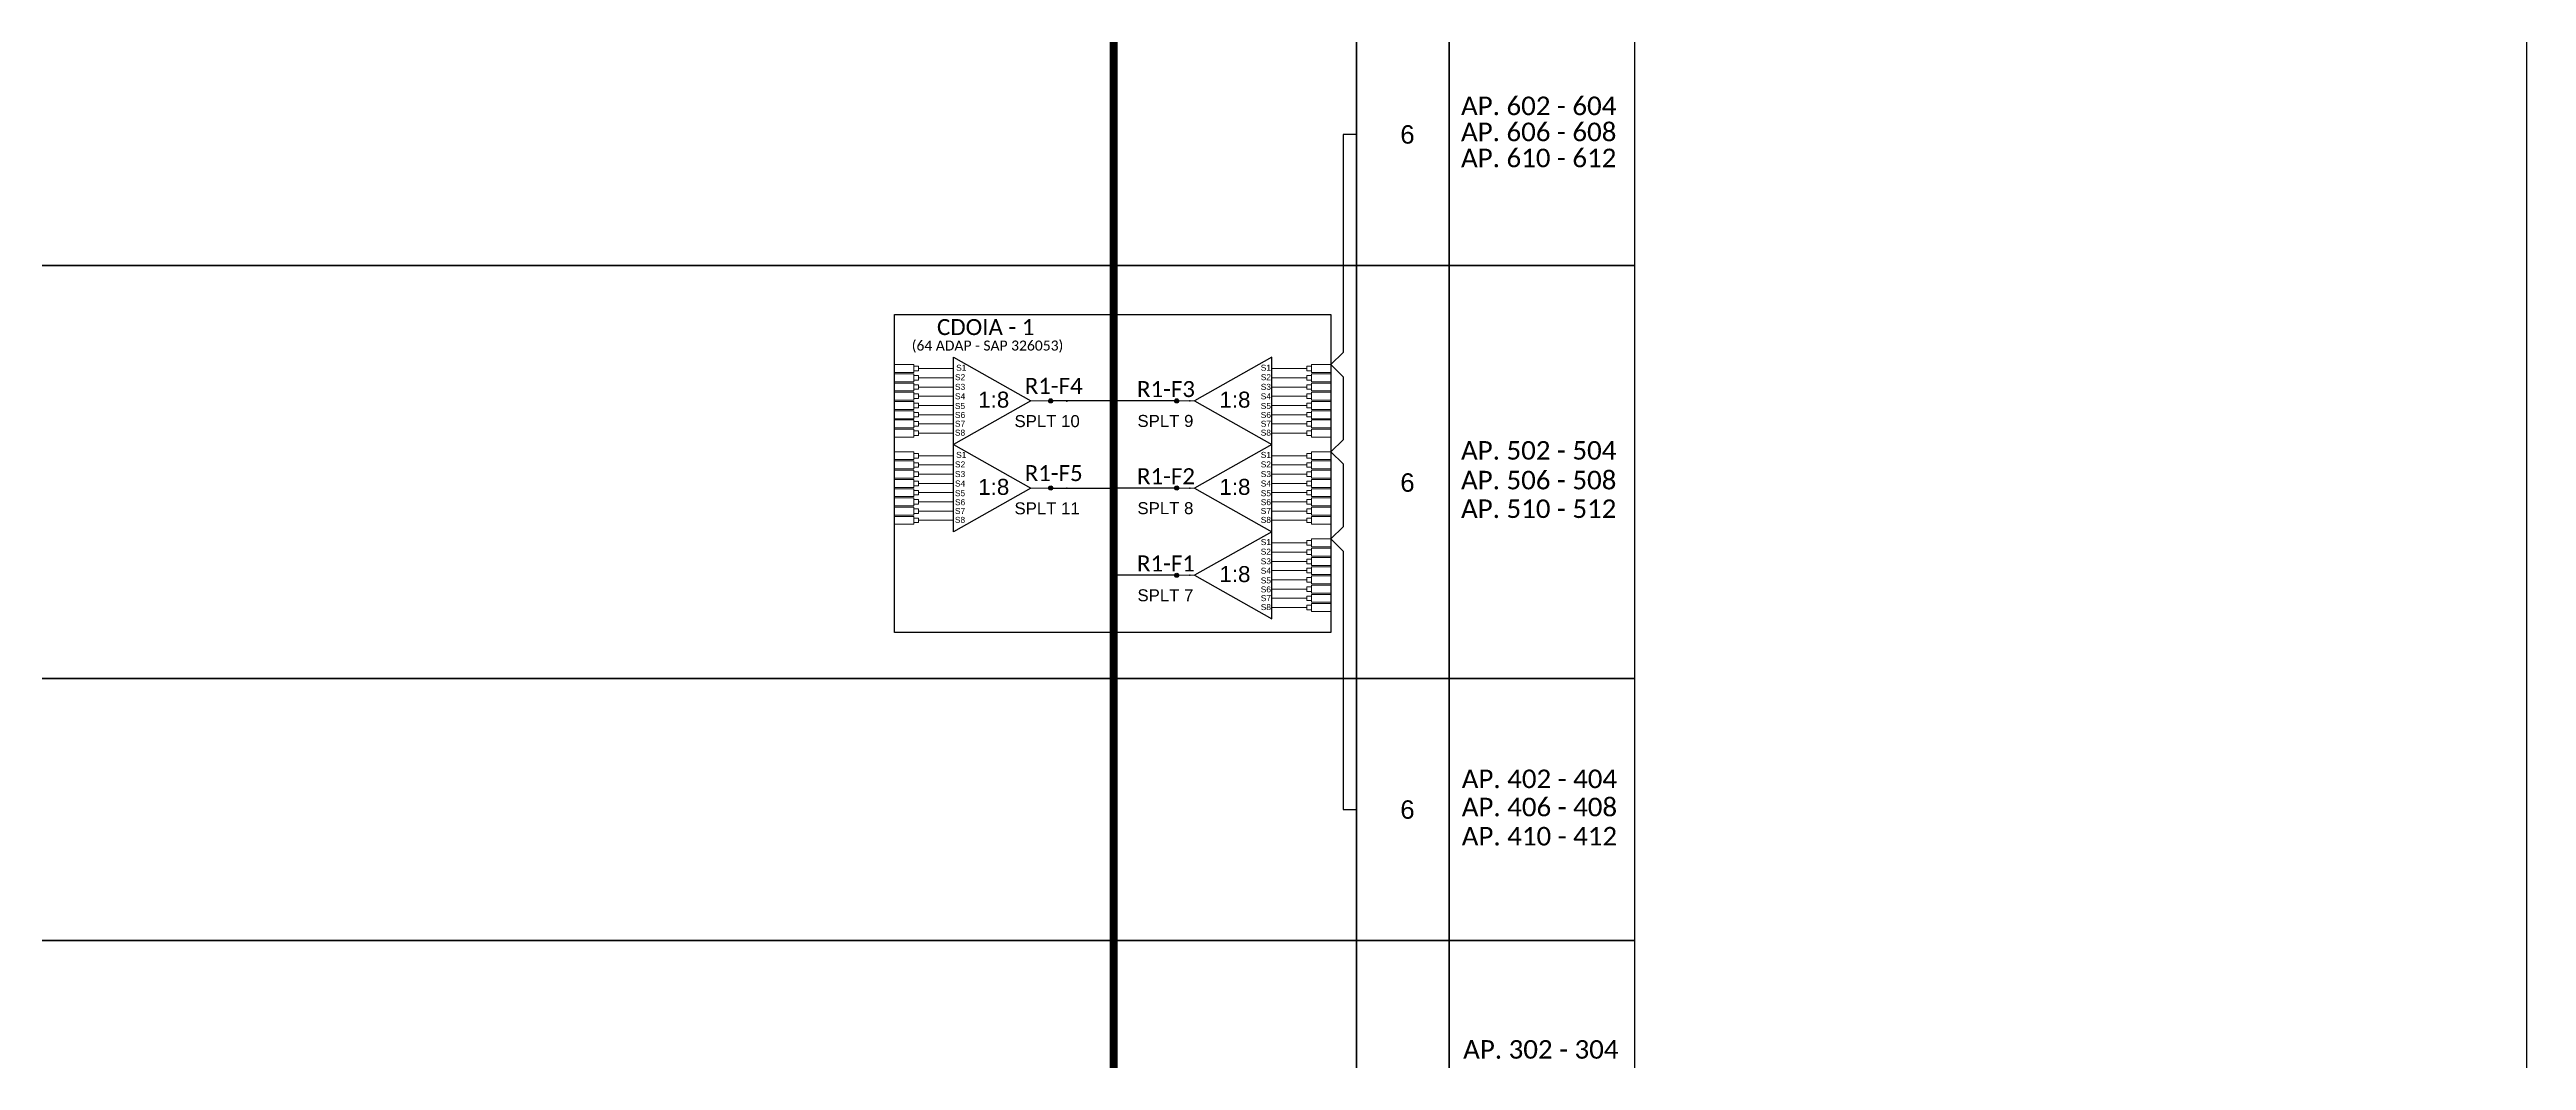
# Model space of a CAD drawing. Header units: inches. Extents: x -276 to 2427, y -126 to 468.
# Drawn here: x 1238 to 1516.4, y 54 to 167.7 of the extents above; entities that cross this region are included whole.
import ezdxf
from ezdxf.enums import TextEntityAlignment as Align

# ---------------------------------------------------------------- set-up
doc = ezdxf.new("R2010")
doc.units = ezdxf.units.IN
doc.header["$MEASUREMENT"] = 0
doc.styles.add('ARIAL', font='arial.ttf')
doc.styles.add('WMF-Calibri0', font='calibri.ttf')

msp = doc.modelspace()

# ---------------------------------------------------------------- hatches: boundary and pattern name
h = msp.add_hatch(color=0)
h.dxf.hatch_style = 1
edge = h.paths.add_edge_path()
edge.add_arc((1350.52, 128.17), 0.231, 0, 360)
h = msp.add_hatch(color=0)
h.dxf.hatch_style = 1
edge = h.paths.add_edge_path()
edge.add_arc((1364.69, 128.17), 0.231, 0, 360)
h = msp.add_hatch(color=0)
h.dxf.hatch_style = 1
edge = h.paths.add_edge_path()
edge.add_arc((1350.52, 118.37), 0.231, 0, 360)
h = msp.add_hatch(color=0)
h.dxf.hatch_style = 1
edge = h.paths.add_edge_path()
edge.add_arc((1364.69, 118.37), 0.231, 0, 360)
h = msp.add_hatch(color=0)
h.dxf.hatch_style = 1
edge = h.paths.add_edge_path()
edge.add_arc((1364.69, 108.56), 0.231, 0, 360)

# ---------------------------------------------------------------- linework, layer by layer
at = {"color": 7}
msp.add_lwpolyline([(675.4, 468.03), (1516.4, 468.03), (1516.4, -125.97), (675.4, -125.97)], close=True, dxfattribs=at)
at = {"color": 0, "const_width": 0.9}
msp.add_lwpolyline([(1357.61, 34.35), (1357.61, 351.24), (1346.34, 351.24)], dxfattribs=at)
for points in [[(1131.21, 172.88), (1384.89, 172.88), (1384.89, 143.41), (1131.21, 143.41)], [(1384.89, 172.88), (1395.3, 172.88), (1395.3, 143.41), (1384.89, 143.41)], [(1395.3, 172.88), (1416.13, 172.88), (1416.13, 143.41), (1395.3, 143.41)], [(1131.21, 143.41), (1384.89, 143.41), (1384.89, 96.95), (1131.21, 96.95)], [(1384.89, 143.41), (1395.3, 143.41), (1395.3, 96.95), (1384.89, 96.95)], [(1395.3, 143.41), (1416.13, 143.41), (1416.13, 96.95), (1395.3, 96.95)], [(1131.21, 96.95), (1384.89, 96.95), (1384.89, 67.48), (1131.21, 67.48)], [(1384.89, 96.95), (1395.3, 96.95), (1395.3, 67.48), (1384.89, 67.48)], [(1395.3, 96.95), (1416.13, 96.95), (1416.13, 67.48), (1395.3, 67.48)], [(1131.21, 67.48), (1384.89, 67.48), (1384.89, 38.01), (1131.21, 38.01)], [(1384.89, 67.48), (1395.3, 67.48), (1395.3, 38.01), (1384.89, 38.01)], [(1395.3, 67.48), (1416.13, 67.48), (1416.13, 38.01), (1395.3, 38.01)]]:
    msp.add_lwpolyline(points, close=True)
at = {"color": 3}
msp.add_lwpolyline([(1384.89, 158.14), (1383.4, 158.14), (1383.4, 133.61), (1382, 132.25), (1383.4, 130.89), (1383.41, 123.8), (1382, 122.44), (1383.41, 121.09), (1383.41, 113.99), (1382, 112.64), (1383.41, 111.28), (1383.41, 104.19), (1383.41, 104.19), (1383.41, 104.19), (1383.4, 82.21), (1384.89, 82.21)], dxfattribs=at)
at = {"color": 0}
msp.add_lwpolyline([(1332.96, 137.87), (1382, 137.87), (1382, 102.12), (1332.96, 102.12)], close=True, dxfattribs=at)
at = {"color": 0, "lineweight": 0}
for points in [[(1335.13, 132.25), (1332.96, 132.25)], [(1335.13, 131.36), (1332.96, 131.36)], [(1335.13, 131.21), (1332.96, 131.21)], [(1335.13, 132.25), (1335.13, 131.36)], [(1335.13, 131.21), (1335.13, 130.33)], [(1335.65, 131.81), (1339.59, 131.81)], [(1379.31, 131.81), (1375.37, 131.81)], [(1379.83, 132.25), (1379.83, 131.36)], [(1379.83, 132.25), (1382, 132.25)], [(1379.83, 131.36), (1382, 131.36)], [(1379.83, 131.21), (1379.83, 130.33)], [(1379.83, 131.21), (1382, 131.21)], [(1335.13, 130.33), (1332.96, 130.33)], [(1335.13, 130.18), (1332.96, 130.18)], [(1335.13, 129.29), (1332.96, 129.29)], [(1335.13, 129.14), (1332.96, 129.14)], [(1335.13, 128.25), (1332.96, 128.25)], [(1335.13, 128.1), (1332.96, 128.1)], [(1335.13, 130.18), (1335.13, 129.29)], [(1335.13, 129.14), (1335.13, 128.25)], [(1335.13, 128.1), (1335.13, 127.21)], [(1339.59, 130.77), (1335.65, 130.77)], [(1339.59, 129.73), (1335.65, 129.73)], [(1339.59, 128.69), (1335.65, 128.69)], [(1348.29, 128.17), (1350.29, 128.17)], [(1366.67, 128.17), (1364.66, 128.17)], [(1375.37, 130.77), (1379.31, 130.77)], [(1375.37, 129.73), (1379.31, 129.73)], [(1375.37, 128.69), (1379.31, 128.69)], [(1379.83, 130.33), (1382, 130.33)], [(1379.83, 130.18), (1379.83, 129.29)], [(1379.83, 130.18), (1382, 130.18)], [(1379.83, 129.29), (1382, 129.29)], [(1379.83, 129.14), (1379.83, 128.25)], [(1379.83, 129.14), (1382, 129.14)], [(1379.83, 128.25), (1382, 128.25)], [(1379.83, 128.1), (1379.83, 127.21)], [(1379.83, 128.1), (1382, 128.1)], [(1335.13, 127.21), (1332.96, 127.21)], [(1335.13, 127.06), (1332.96, 127.06)], [(1335.13, 126.17), (1332.96, 126.17)], [(1335.13, 126.03), (1332.96, 126.03)], [(1335.13, 127.06), (1335.13, 126.17)], [(1335.13, 126.03), (1335.13, 125.14)], [(1339.59, 127.66), (1335.65, 127.66)], [(1339.59, 126.62), (1335.65, 126.62)], [(1339.59, 125.58), (1335.65, 125.58)], [(1375.37, 127.66), (1379.31, 127.66)], [(1375.37, 126.62), (1379.31, 126.62)], [(1375.37, 125.58), (1379.31, 125.58)], [(1379.83, 127.21), (1382, 127.21)], [(1379.83, 127.06), (1379.83, 126.17)], [(1379.83, 127.06), (1382, 127.06)], [(1379.83, 126.17), (1382, 126.17)], [(1379.83, 126.03), (1379.83, 125.14)], [(1379.83, 126.03), (1382, 126.03)], [(1335.13, 125.14), (1332.96, 125.14)], [(1335.13, 124.99), (1332.96, 124.99)], [(1335.13, 124.1), (1332.96, 124.1)], [(1335.13, 124.99), (1335.13, 124.1)], [(1339.59, 124.54), (1335.65, 124.54)], [(1375.37, 124.54), (1379.31, 124.54)], [(1379.83, 125.14), (1382, 125.14)], [(1379.83, 124.99), (1379.83, 124.1)], [(1379.83, 124.99), (1382, 124.99)], [(1379.83, 124.1), (1382, 124.1)], [(1335.13, 122.44), (1332.96, 122.44)], [(1335.13, 121.56), (1332.96, 121.56)], [(1335.13, 121.41), (1332.96, 121.41)], [(1335.13, 120.52), (1332.96, 120.52)], [(1335.13, 120.37), (1332.96, 120.37)], [(1335.13, 122.44), (1335.13, 121.56)], [(1335.13, 121.41), (1335.13, 120.52)], [(1335.13, 120.37), (1335.13, 119.48)], [(1335.65, 122), (1339.59, 122)], [(1339.59, 120.96), (1335.65, 120.96)], [(1339.59, 119.92), (1335.65, 119.92)], [(1379.31, 122), (1375.37, 122)], [(1375.37, 120.96), (1379.31, 120.96)], [(1375.37, 119.92), (1379.31, 119.92)], [(1379.83, 122.44), (1379.83, 121.56)], [(1379.83, 122.44), (1382, 122.44)], [(1379.83, 121.56), (1382, 121.56)], [(1379.83, 121.41), (1379.83, 120.52)], [(1379.83, 121.41), (1382, 121.41)], [(1379.83, 120.52), (1382, 120.52)], [(1379.83, 120.37), (1379.83, 119.48)], [(1379.83, 120.37), (1382, 120.37)], [(1335.13, 119.48), (1332.96, 119.48)], [(1335.13, 119.33), (1332.96, 119.33)], [(1335.13, 118.44), (1332.96, 118.44)], [(1335.13, 118.29), (1332.96, 118.29)], [(1335.13, 117.41), (1332.96, 117.41)], [(1335.13, 117.26), (1332.96, 117.26)], [(1335.13, 119.33), (1335.13, 118.44)], [(1335.13, 118.29), (1335.13, 117.41)], [(1335.13, 117.26), (1335.13, 116.37)], [(1339.59, 118.89), (1335.65, 118.89)], [(1339.59, 117.85), (1335.65, 117.85)], [(1348.29, 118.37), (1350.29, 118.37)], [(1366.67, 118.37), (1364.66, 118.37)], [(1375.37, 118.89), (1379.31, 118.89)], [(1375.37, 117.85), (1379.31, 117.85)], [(1379.83, 119.48), (1382, 119.48)], [(1379.83, 119.33), (1379.83, 118.44)], [(1379.83, 119.33), (1382, 119.33)], [(1379.83, 118.44), (1382, 118.44)], [(1379.83, 118.29), (1379.83, 117.41)], [(1379.83, 118.29), (1382, 118.29)], [(1379.83, 117.41), (1382, 117.41)], [(1379.83, 117.26), (1379.83, 116.37)], [(1379.83, 117.26), (1382, 117.26)], [(1335.13, 116.37), (1332.96, 116.37)], [(1335.13, 116.22), (1332.96, 116.22)], [(1335.13, 115.33), (1332.96, 115.33)], [(1335.13, 115.18), (1332.96, 115.18)], [(1335.13, 114.29), (1332.96, 114.29)], [(1335.13, 116.22), (1335.13, 115.33)], [(1335.13, 115.18), (1335.13, 114.29)], [(1339.59, 116.81), (1335.65, 116.81)], [(1339.59, 115.77), (1335.65, 115.77)], [(1339.59, 114.74), (1335.65, 114.74)], [(1375.37, 116.81), (1379.31, 116.81)], [(1375.37, 115.77), (1379.31, 115.77)], [(1375.37, 114.74), (1379.31, 114.74)], [(1379.83, 116.37), (1382, 116.37)], [(1379.83, 116.22), (1379.83, 115.33)], [(1379.83, 116.22), (1382, 116.22)], [(1379.83, 115.33), (1382, 115.33)], [(1379.83, 115.18), (1379.83, 114.29)], [(1379.83, 115.18), (1382, 115.18)], [(1379.83, 114.29), (1382, 114.29)], [(1379.31, 112.19), (1375.37, 112.19)], [(1379.83, 112.64), (1379.83, 111.75)], [(1379.83, 112.64), (1382, 112.64)], [(1379.83, 111.75), (1382, 111.75)], [(1379.83, 111.6), (1379.83, 110.71)], [(1379.83, 111.6), (1382, 111.6)], [(1375.37, 111.16), (1379.31, 111.16)], [(1375.37, 110.12), (1379.31, 110.12)], [(1375.37, 109.08), (1379.31, 109.08)], [(1379.83, 110.71), (1382, 110.71)], [(1379.83, 110.56), (1379.83, 109.67)], [(1379.83, 110.56), (1382, 110.56)], [(1379.83, 109.67), (1382, 109.67)], [(1379.83, 109.52), (1379.83, 108.64)], [(1379.83, 109.52), (1382, 109.52)], [(1379.83, 108.64), (1382, 108.64)], [(1366.67, 108.56), (1364.66, 108.56)], [(1375.37, 108.04), (1379.31, 108.04)], [(1375.37, 107), (1379.31, 107)], [(1375.37, 105.97), (1379.31, 105.97)], [(1379.83, 108.49), (1379.83, 107.6)], [(1379.83, 108.49), (1382, 108.49)], [(1379.83, 107.6), (1382, 107.6)], [(1379.83, 107.45), (1379.83, 106.56)], [(1379.83, 107.45), (1382, 107.45)], [(1379.83, 106.56), (1382, 106.56)], [(1379.83, 106.41), (1379.83, 105.52)], [(1379.83, 106.41), (1382, 106.41)], [(1375.37, 104.93), (1379.31, 104.93)], [(1379.83, 105.52), (1382, 105.52)], [(1379.83, 105.37), (1379.83, 104.49)], [(1379.83, 105.37), (1382, 105.37)], [(1379.83, 104.49), (1382, 104.49)]]:
    msp.add_lwpolyline(points, dxfattribs=at)
for points in [[(1335.65, 132.06), (1335.13, 132.06), (1335.13, 131.55), (1335.65, 131.55)], [(1335.65, 131.03), (1335.13, 131.03), (1335.13, 130.51), (1335.65, 130.51)], [(1379.31, 132.06), (1379.83, 132.06), (1379.83, 131.55), (1379.31, 131.55)], [(1379.31, 131.03), (1379.83, 131.03), (1379.83, 130.51), (1379.31, 130.51)], [(1335.65, 129.99), (1335.13, 129.99), (1335.13, 129.47), (1335.65, 129.47)], [(1335.65, 128.95), (1335.13, 128.95), (1335.13, 128.44), (1335.65, 128.44)], [(1379.31, 129.99), (1379.83, 129.99), (1379.83, 129.47), (1379.31, 129.47)], [(1379.31, 128.95), (1379.83, 128.95), (1379.83, 128.44), (1379.31, 128.44)], [(1335.65, 127.91), (1335.13, 127.91), (1335.13, 127.4), (1335.65, 127.4)], [(1335.65, 126.88), (1335.13, 126.88), (1335.13, 126.36), (1335.65, 126.36)], [(1335.65, 125.84), (1335.13, 125.84), (1335.13, 125.32), (1335.65, 125.32)], [(1379.31, 127.91), (1379.83, 127.91), (1379.83, 127.4), (1379.31, 127.4)], [(1379.31, 126.88), (1379.83, 126.88), (1379.83, 126.36), (1379.31, 126.36)], [(1379.31, 125.84), (1379.83, 125.84), (1379.83, 125.32), (1379.31, 125.32)], [(1335.65, 124.8), (1335.13, 124.8), (1335.13, 124.29), (1335.65, 124.29)], [(1379.31, 124.8), (1379.83, 124.8), (1379.83, 124.29), (1379.31, 124.29)], [(1335.65, 122.26), (1335.13, 122.26), (1335.13, 121.74), (1335.65, 121.74)], [(1335.65, 121.22), (1335.13, 121.22), (1335.13, 120.7), (1335.65, 120.7)], [(1335.65, 120.18), (1335.13, 120.18), (1335.13, 119.67), (1335.65, 119.67)], [(1379.31, 122.26), (1379.83, 122.26), (1379.83, 121.74), (1379.31, 121.74)], [(1379.31, 121.22), (1379.83, 121.22), (1379.83, 120.7), (1379.31, 120.7)], [(1379.31, 120.18), (1379.83, 120.18), (1379.83, 119.67), (1379.31, 119.67)], [(1335.65, 119.14), (1335.13, 119.14), (1335.13, 118.63), (1335.65, 118.63)], [(1335.65, 118.11), (1335.13, 118.11), (1335.13, 117.59), (1335.65, 117.59)], [(1335.65, 117.07), (1335.13, 117.07), (1335.13, 116.55), (1335.65, 116.55)], [(1379.31, 119.14), (1379.83, 119.14), (1379.83, 118.63), (1379.31, 118.63)], [(1379.31, 118.11), (1379.83, 118.11), (1379.83, 117.59), (1379.31, 117.59)], [(1379.31, 117.07), (1379.83, 117.07), (1379.83, 116.55), (1379.31, 116.55)], [(1335.65, 116.03), (1335.13, 116.03), (1335.13, 115.52), (1335.65, 115.52)], [(1335.65, 114.99), (1335.13, 114.99), (1335.13, 114.48), (1335.65, 114.48)], [(1379.31, 116.03), (1379.83, 116.03), (1379.83, 115.52), (1379.31, 115.52)], [(1379.31, 114.99), (1379.83, 114.99), (1379.83, 114.48), (1379.31, 114.48)], [(1379.31, 112.45), (1379.83, 112.45), (1379.83, 111.94), (1379.31, 111.94)], [(1379.31, 111.41), (1379.83, 111.41), (1379.83, 110.9), (1379.31, 110.9)], [(1379.31, 110.38), (1379.83, 110.38), (1379.83, 109.86), (1379.31, 109.86)], [(1379.31, 109.34), (1379.83, 109.34), (1379.83, 108.82), (1379.31, 108.82)], [(1379.31, 108.3), (1379.83, 108.3), (1379.83, 107.78), (1379.31, 107.78)], [(1379.31, 107.26), (1379.83, 107.26), (1379.83, 106.75), (1379.31, 106.75)], [(1379.31, 106.22), (1379.83, 106.22), (1379.83, 105.71), (1379.31, 105.71)], [(1379.31, 105.19), (1379.83, 105.19), (1379.83, 104.67), (1379.31, 104.67)]]:
    msp.add_lwpolyline(points, close=True, dxfattribs=at)
at = {"color": 0}
for points in [[(1339.59, 133.08), (1348.29, 128.17), (1339.59, 123.27), (1339.59, 133.08)], [(1375.37, 133.08), (1366.67, 128.17), (1375.37, 123.27), (1375.37, 133.08)], [(1364.66, 128.17), (1350.75, 128.17)], [(1339.59, 123.27), (1348.29, 118.37), (1339.59, 113.46), (1339.59, 123.27)], [(1375.37, 123.27), (1366.67, 118.37), (1375.37, 113.46), (1375.37, 123.27)], [(1364.66, 118.37), (1357.61, 118.37)], [(1375.37, 113.46), (1366.67, 108.56), (1375.37, 103.66), (1375.37, 113.46)], [(1364.66, 108.56), (1357.61, 108.56)]]:
    msp.add_lwpolyline(points, dxfattribs=at)
at = {"color": 0, "linetype": 'Continuous', "ltscale": 4}
msp.add_lwpolyline([(1350.52, 118.37), (1357.58, 118.37)], dxfattribs=at)
at = {"color": 0}
for centre in [(1350.52, 128.17), (1364.69, 128.17), (1350.52, 118.37), (1364.69, 118.37), (1364.69, 108.56)]:
    msp.add_circle(centre, 0.231, dxfattribs=at)
for p in [(1352.33, 128.15), (1366.15, 128.17), (1352.33, 118.35), (1366.15, 118.37), (1366.15, 108.56)]:
    msp.add_point(p, dxfattribs=at)

# ---------------------------------------------------------------- texts
at = {"style": 'WMF-Calibri0'}
for s, p in [('AP. 602 - 604', (1396.64, 160.31)), ('AP. 606 - 608', (1396.64, 157.38)), ('AP. 610 - 612', (1396.64, 154.45)), ('AP. 502 - 504', (1396.64, 121.56)), ('AP. 506 - 508', (1396.64, 118.22)), ('AP. 510 - 512', (1396.64, 115)), ('AP. 402 - 404', (1396.72, 84.62)), ('AP. 406 - 408', (1396.72, 81.45)), ('AP. 410 - 412', (1396.72, 78.17)), ('AP. 302 - 304', (1396.88, 54.19))]:
    msp.add_text(s, height=2.0853, dxfattribs=at).set_placement(p)
at = {"color": 0}
for s, height, style, p in [('CDOIA - 1', 1.8, 'WMF-Calibri0', (1337.74, 135.57)), ('S2', 0.675, 'ARIAL', (1339.76, 130.5)), ('S1', 0.675, 'ARIAL', (1339.89, 131.56)), ('S1', 0.675, 'ARIAL', (1374.13, 131.56)), ('S2', 0.675, 'ARIAL', (1374.13, 130.5)), ('S3', 0.675, 'ARIAL', (1339.76, 129.41)), ('S4', 0.675, 'ARIAL', (1339.76, 128.35)), ('1:8', 1.8, 'ARIAL', (1342.37, 127.41)), ('R1-F4', 1.8, 'WMF-Calibri0', (1347.6, 128.96)), ('R1-F3', 1.8, 'WMF-Calibri0', (1360.22, 128.6)), ('1:8', 1.8, 'ARIAL', (1369.48, 127.41)), ('S3', 0.675, 'ARIAL', (1374.13, 129.41)), ('S4', 0.675, 'ARIAL', (1374.13, 128.35)), ('S5', 0.675, 'ARIAL', (1339.75, 127.26)), ('S6', 0.675, 'ARIAL', (1339.76, 126.25)), ('S7', 0.675, 'ARIAL', (1339.76, 125.26)), ('SPLT 10', 1.35, 'ARIAL', (1346.45, 125.22)), ('SPLT 9', 1.35, 'ARIAL', (1360.27, 125.24)), ('S5', 0.675, 'ARIAL', (1374.13, 127.26)), ('S6', 0.675, 'ARIAL', (1374.13, 126.25)), ('S7', 0.675, 'ARIAL', (1374.13, 125.26)), ('S8', 0.675, 'ARIAL', (1339.75, 124.26)), ('S8', 0.675, 'ARIAL', (1374.13, 124.26)), ('S2', 0.675, 'ARIAL', (1339.76, 120.69)), ('S3', 0.675, 'ARIAL', (1339.76, 119.6)), ('S1', 0.675, 'ARIAL', (1339.89, 121.76)), ('R1-F5', 1.8, 'WMF-Calibri0', (1347.6, 119.15)), ('R1-F2', 1.8, 'WMF-Calibri0', (1360.22, 118.8)), ('S1', 0.675, 'ARIAL', (1374.13, 121.76)), ('S2', 0.675, 'ARIAL', (1374.13, 120.69)), ('S3', 0.675, 'ARIAL', (1374.13, 119.6)), ('S5', 0.675, 'ARIAL', (1339.75, 117.45)), ('S4', 0.675, 'ARIAL', (1339.76, 118.54)), ('S6', 0.675, 'ARIAL', (1339.76, 116.44)), ('1:8', 1.8, 'ARIAL', (1342.37, 117.6)), ('1:8', 1.8, 'ARIAL', (1369.48, 117.6)), ('S4', 0.675, 'ARIAL', (1374.13, 118.54)), ('S5', 0.675, 'ARIAL', (1374.13, 117.45)), ('S6', 0.675, 'ARIAL', (1374.13, 116.44)), ('S7', 0.675, 'ARIAL', (1339.76, 115.45)), ('S8', 0.675, 'ARIAL', (1339.75, 114.45)), ('SPLT 11', 1.35, 'ARIAL', (1346.45, 115.41)), ('SPLT 8', 1.35, 'ARIAL', (1360.27, 115.43)), ('S7', 0.675, 'ARIAL', (1374.13, 115.45)), ('S8', 0.675, 'ARIAL', (1374.13, 114.45)), ('S1', 0.675, 'ARIAL', (1374.13, 111.95)), ('S2', 0.675, 'ARIAL', (1374.13, 110.88)), ('R1-F1', 1.8, 'WMF-Calibri0', (1360.22, 108.99)), ('1:8', 1.8, 'ARIAL', (1369.48, 107.79)), ('S3', 0.675, 'ARIAL', (1374.13, 109.79)), ('S4', 0.675, 'ARIAL', (1374.13, 108.73)), ('SPLT 7', 1.35, 'ARIAL', (1360.27, 105.63)), ('S5', 0.675, 'ARIAL', (1374.13, 107.64)), ('S6', 0.675, 'ARIAL', (1374.13, 106.63)), ('S7', 0.675, 'ARIAL', (1374.13, 105.65)), ('S8', 0.675, 'ARIAL', (1374.13, 104.64))]:
    msp.add_text(s, height=height, dxfattribs=dict(at, style=style)).set_placement(p)
at = {"color": 0, "style": 'WMF-Calibri0'}
msp.add_text('(64 ADAP - SAP 326053)', height=1.125, dxfattribs=at).set_placement((1343.42, 133.83), align=Align.CENTER)
at = {"style": 'ARIAL', "flags": 12}
for p in [(1390.62, 158.14), (1390.62, 118.99), (1390.62, 82.21)]:
    msp.add_attdef('6', text='XX', height=2.07, dxfattribs=at).set_placement(p, align=Align.MIDDLE_CENTER)

doc.saveas('drawing.dxf')
